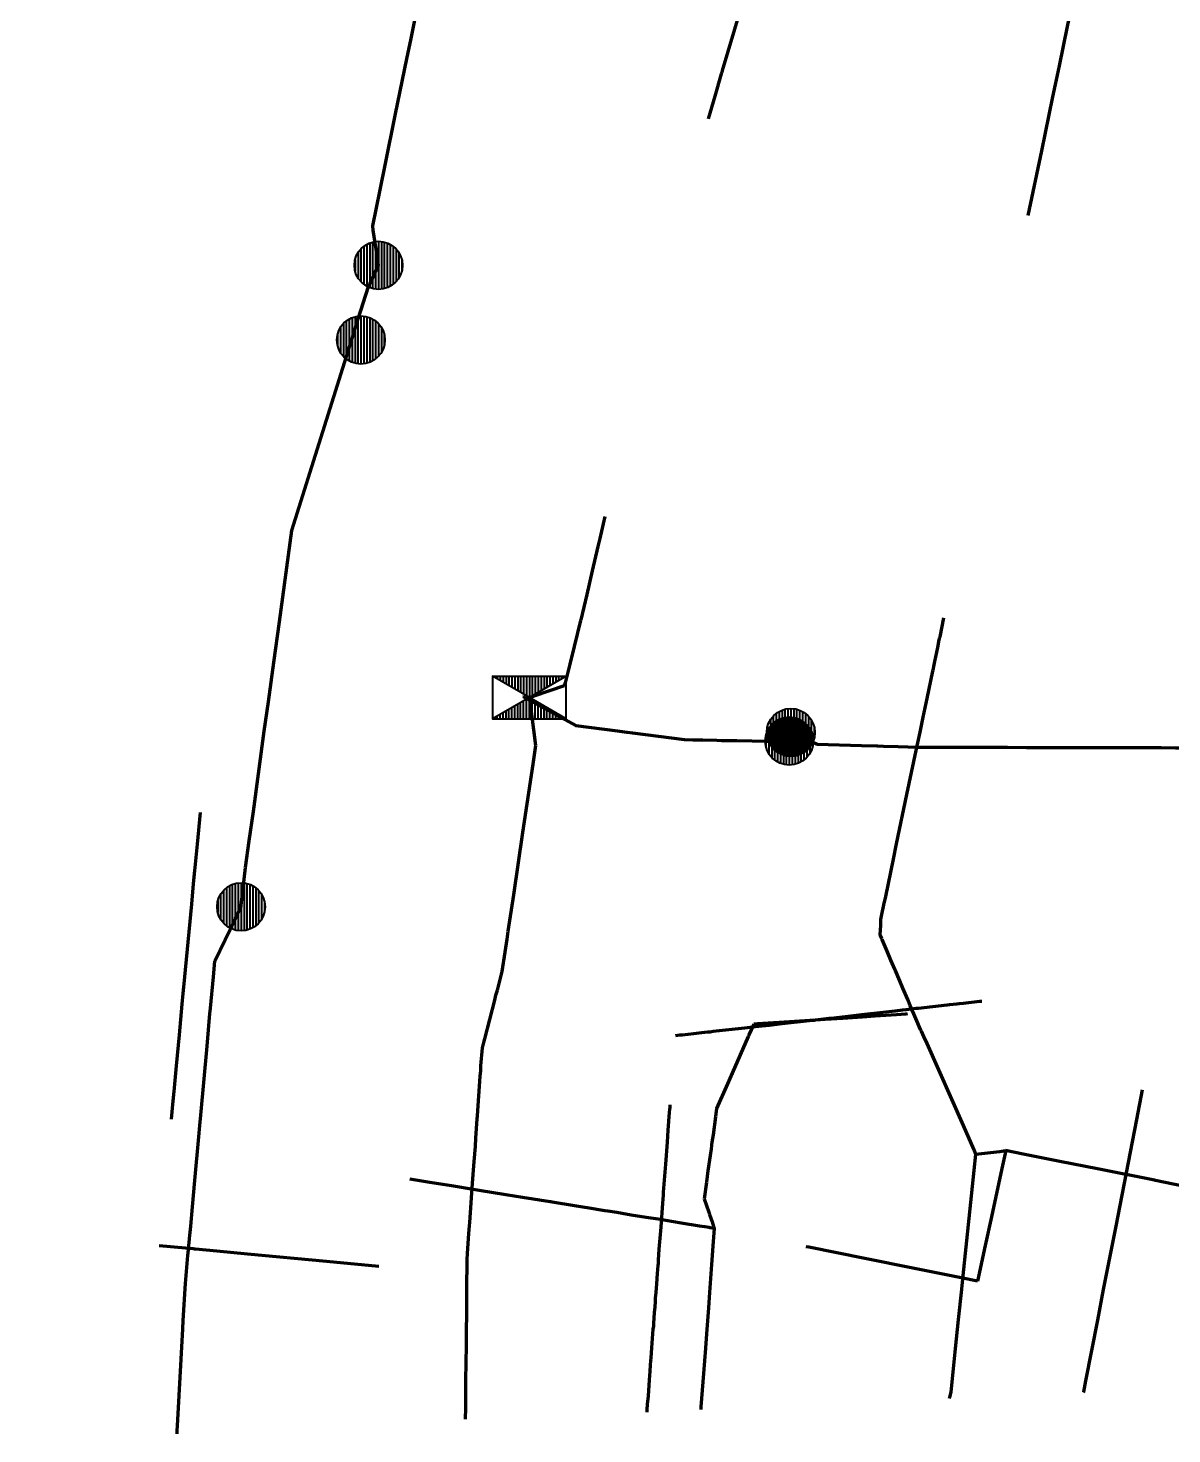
# Model space of a CAD drawing. Header units: metres. Extents: x 599858 to 604937, y 1147506 to 1148114.
# Drawn here: x 602531.9 to 602590.7, y 1147747.2 to 1147819.5 of the extents above; entities that cross this region are included whole.
import ezdxf

# ---------------------------------------------------------------- set-up
doc = ezdxf.new("R2010")
doc.units = ezdxf.units.M
doc.header["$MEASUREMENT"] = 0
doc.linetypes.add('DGN Style 5', pattern=[36.969413, 15.844034, -21.125379])
doc.linetypes.add('DGN Style 7', pattern=[105.626894, 47.532102, -21.125379, 15.844034, -21.125379])
for name, color, linetype, lineweight in [('TF_E_---_Mast-_2', 1, 'Continuous', 40), ('TF_E_---_Skab-_2', 1, 'Continuous', 40), ('TF_E_LS-_Kabl-_2', 1, 'DGN Style 7', 70), ('TF_K_RGN_Ledn-_2', 3, 'DGN Style 5', 70), ('TF_T_---_Kabl-_2', 5, 'DGN Style 5', 70)]:
    doc.layers.add(name, color=color, linetype=linetype, lineweight=lineweight)

# ---------------------------------------------------------------- blocks, each defined once
blk = doc.blocks.new('ESKAB')
at = {"layer": 'TF_E_---_Skab-_2'}
for p, q in [((-1.89878, 1.117269), (-1.89878, -1.090731)), ((1.87722, -1.090731), (1.87722, 1.117269))]:
    blk.add_line(p, q, dxfattribs=at)
at = {"layer": 'TF_E_---_Skab-_2', "flags": 128}
for points in [[(1.87722, 1.117269), (-0.01078, 0.013269), (-1.89878, 1.117269)], [(1.87722, -1.090731), (-0.01078, 0.013269), (-1.89878, -1.090731)]]:
    blk.add_lwpolyline(points, close=True, dxfattribs=at)
for points in [[(-1.81078, 1.117269), (-1.81078, 1.065811)], [(-1.66078, 1.117269), (-1.66078, 0.978099)], [(-1.51078, 1.117269), (-1.51078, 0.890388)], [(-1.36078, 1.117269), (-1.36078, 0.802676)], [(-1.21078, 1.117269), (-1.21078, 0.714964)], [(-1.06078, 1.117269), (-1.06078, 0.627252)], [(-0.91078, 1.117269), (-0.91078, 0.53954)], [(-0.76078, 1.117269), (-0.76078, 0.451828)], [(-0.61078, 1.117269), (-0.61078, 0.364116)], [(-0.46078, 1.117269), (-0.46078, 0.276404)], [(-0.31078, 1.117269), (-0.31078, 0.188693)], [(-0.16078, 1.117269), (-0.16078, 0.100981)], [(-0.01078, 1.117269), (-0.01078, 0.013269)], [(0.13922, 1.117269), (0.13922, 0.100981)], [(0.28922, 1.117269), (0.28922, 0.188693)], [(0.43922, 1.117269), (0.43922, 0.276404)], [(0.58922, 1.117269), (0.58922, 0.364116)], [(0.73922, 1.117269), (0.73922, 0.451828)], [(0.88922, 1.117269), (0.88922, 0.53954)], [(1.03922, 1.117269), (1.03922, 0.627252)], [(1.18922, 1.117269), (1.18922, 0.714964)], [(1.33922, 1.117269), (1.33922, 0.802676)], [(1.48922, 1.117269), (1.48922, 0.890388)], [(1.63922, 1.117269), (1.63922, 0.978099)], [(1.78922, 1.117269), (1.78922, 1.065811)], [(-0.01078, -1.090731), (-0.01078, 0.013269)], [(-1.21078, -1.090731), (-1.21078, -0.688426)], [(-1.06078, -1.090731), (-1.06078, -0.600714)], [(-0.91078, -1.090731), (-0.91078, -0.513002)], [(-0.76078, -1.090731), (-0.76078, -0.42529)], [(-0.61078, -1.090731), (-0.61078, -0.337579)], [(-0.46078, -1.090731), (-0.46078, -0.249867)], [(-0.31078, -1.090731), (-0.31078, -0.162155)], [(-0.16078, -1.090731), (-0.16078, -0.074443)], [(0.13922, -1.090731), (0.13922, -0.074443)], [(0.28922, -1.090731), (0.28922, -0.162155)], [(0.43922, -1.090731), (0.43922, -0.249867)], [(0.58922, -1.090731), (0.58922, -0.337579)], [(0.73922, -1.090731), (0.73922, -0.42529)], [(0.88922, -1.090731), (0.88922, -0.513002)], [(1.03922, -1.090731), (1.03922, -0.600714)], [(1.18922, -1.090731), (1.18922, -0.688426)], [(-1.81078, -1.090731), (-1.81078, -1.039273)], [(-1.66078, -1.090731), (-1.66078, -0.951562)], [(-1.51078, -1.090731), (-1.51078, -0.86385)], [(-1.36078, -1.090731), (-1.36078, -0.776138)], [(1.33922, -1.090731), (1.33922, -0.776138)], [(1.48922, -1.090731), (1.48922, -0.86385)], [(1.63922, -1.090731), (1.63922, -0.951562)], [(1.78922, -1.090731), (1.78922, -1.039273)]]:
    blk.add_lwpolyline(points, dxfattribs=at)
blk = doc.blocks.new('ELMAST')
at = {"layer": 'TF_E_---_Mast-_2', "flags": 128}
for points in [[(-0.9, 0.846798), (-0.9, 0), (-0.9, -0.846798)], [(-0.75, 0.982124), (-0.75, 0), (-0.75, -0.982124)], [(-0.6, 1.080309), (-0.6, 0), (-0.6, -1.080309)], [(-0.45, 1.150898), (-0.45, 0), (-0.45, -1.150898)], [(-0.3, 1.198777), (-0.3, 0), (-0.3, -1.198777)], [(-0.15, 1.226608), (-0.15, 0), (-0.15, -1.226608)], [(0, 1.235745), (0, 0), (0, -1.235745)], [(0.15, 1.226608), (0.15, 0), (0.15, -1.226608)], [(0.3, 1.198777), (0.3, 0), (0.3, -1.198777)], [(0.45, 1.150898), (0.45, 0), (0.45, -1.150898)], [(0.6, 1.080309), (0.6, 0), (0.6, -1.080309)], [(0.75, 0.982124), (0.75, 0), (0.75, -0.982124)], [(0.9, 0.846798), (0.9, 0), (0.9, -0.846798)], [(-1.2, 0.295071), (-1.2, 0), (-1.2, -0.295071)], [(-1.05, 0.651588), (-1.05, 0), (-1.05, -0.651588)], [(1.05, 0.651588), (1.05, 0), (1.05, -0.651588)], [(1.2, 0.295071), (1.2, 0), (1.2, -0.295071)]]:
    blk.add_lwpolyline(points, dxfattribs=at)
at = {"layer": 'TF_E_---_Mast-_2'}
blk.add_circle((0, 0), 1.235745, dxfattribs=at)
blk = doc.blocks.new('ELMAST_1')
at = {"layer": 'TF_E_---_Mast-_2', "flags": 128}
for points in [[(-0.9, 0.846798), (-0.9, 0), (-0.9, -0.846798)], [(-0.75, 0.982124), (-0.75, 0), (-0.75, -0.982124)], [(-0.6, 1.080309), (-0.6, 0), (-0.6, -1.080309)], [(-0.45, 1.150898), (-0.45, 0), (-0.45, -1.150898)], [(-0.3, 1.198777), (-0.3, 0), (-0.3, -1.198777)], [(-0.15, 1.226608), (-0.15, 0), (-0.15, -1.226608)], [(0, 1.235745), (0, 0), (0, -1.235745)], [(0.15, 1.226608), (0.15, 0), (0.15, -1.226608)], [(0.3, 1.198777), (0.3, 0), (0.3, -1.198777)], [(0.45, 1.150898), (0.45, 0), (0.45, -1.150898)], [(0.6, 1.080309), (0.6, 0), (0.6, -1.080309)], [(0.75, 0.982124), (0.75, 0), (0.75, -0.982124)], [(0.9, 0.846798), (0.9, 0), (0.9, -0.846798)], [(-1.2, 0.295071), (-1.2, 0), (-1.2, -0.295071)], [(-1.05, 0.651588), (-1.05, 0), (-1.05, -0.651588)], [(1.05, 0.651588), (1.05, 0), (1.05, -0.651588)], [(1.2, 0.295071), (1.2, 0), (1.2, -0.295071)]]:
    blk.add_lwpolyline(points, dxfattribs=at)
at = {"layer": 'TF_E_---_Mast-_2'}
blk.add_circle((0, 0), 1.235745, dxfattribs=at)
blk = doc.blocks.new('ELMAST_4')
at = {"layer": 'TF_E_---_Mast-_2', "flags": 128}
for points in [[(-0.9, 0.846798), (-0.9, 0), (-0.9, -0.846798)], [(-0.75, 0.982124), (-0.75, 0), (-0.75, -0.982124)], [(-0.6, 1.080309), (-0.6, 0), (-0.6, -1.080309)], [(-0.45, 1.150898), (-0.45, 0), (-0.45, -1.150898)], [(-0.3, 1.198777), (-0.3, 0), (-0.3, -1.198777)], [(-0.15, 1.226608), (-0.15, 0), (-0.15, -1.226608)], [(0, 1.235745), (0, 0), (0, -1.235745)], [(0.15, 1.226608), (0.15, 0), (0.15, -1.226608)], [(0.3, 1.198777), (0.3, 0), (0.3, -1.198777)], [(0.45, 1.150898), (0.45, 0), (0.45, -1.150898)], [(0.6, 1.080309), (0.6, 0), (0.6, -1.080309)], [(0.75, 0.982124), (0.75, 0), (0.75, -0.982124)], [(0.9, 0.846798), (0.9, 0), (0.9, -0.846798)], [(-1.2, 0.295071), (-1.2, 0), (-1.2, -0.295071)], [(-1.05, 0.651588), (-1.05, 0), (-1.05, -0.651588)], [(1.05, 0.651588), (1.05, 0), (1.05, -0.651588)], [(1.2, 0.295071), (1.2, 0), (1.2, -0.295071)]]:
    blk.add_lwpolyline(points, dxfattribs=at)
at = {"layer": 'TF_E_---_Mast-_2'}
blk.add_circle((0, 0), 1.235745, dxfattribs=at)
blk = doc.blocks.new('ELMAST_26')
at = {"layer": 'TF_E_---_Mast-_2', "flags": 128}
for points in [[(-0.9, 0.846798), (-0.9, 0), (-0.9, -0.846798)], [(-0.75, 0.982124), (-0.75, 0), (-0.75, -0.982124)], [(-0.6, 1.080309), (-0.6, 0), (-0.6, -1.080309)], [(-0.45, 1.150898), (-0.45, 0), (-0.45, -1.150898)], [(-0.3, 1.198777), (-0.3, 0), (-0.3, -1.198777)], [(-0.15, 1.226608), (-0.15, 0), (-0.15, -1.226608)], [(0, 1.235745), (0, 0), (0, -1.235745)], [(0.15, 1.226608), (0.15, 0), (0.15, -1.226608)], [(0.3, 1.198777), (0.3, 0), (0.3, -1.198777)], [(0.45, 1.150898), (0.45, 0), (0.45, -1.150898)], [(0.6, 1.080309), (0.6, 0), (0.6, -1.080309)], [(0.75, 0.982124), (0.75, 0), (0.75, -0.982124)], [(0.9, 0.846798), (0.9, 0), (0.9, -0.846798)], [(-1.2, 0.295071), (-1.2, 0), (-1.2, -0.295071)], [(-1.05, 0.651588), (-1.05, 0), (-1.05, -0.651588)], [(1.05, 0.651588), (1.05, 0), (1.05, -0.651588)], [(1.2, 0.295071), (1.2, 0), (1.2, -0.295071)]]:
    blk.add_lwpolyline(points, dxfattribs=at)
at = {"layer": 'TF_E_---_Mast-_2'}
blk.add_circle((0, 0), 1.235745, dxfattribs=at)
blk = doc.blocks.new('ELMAST_27')
at = {"layer": 'TF_E_---_Mast-_2', "flags": 128}
for points in [[(-0.9, 0.846798), (-0.9, 0), (-0.9, -0.846798)], [(-0.75, 0.982124), (-0.75, 0), (-0.75, -0.982124)], [(-0.6, 1.080309), (-0.6, 0), (-0.6, -1.080309)], [(-0.45, 1.150898), (-0.45, 0), (-0.45, -1.150898)], [(-0.3, 1.198777), (-0.3, 0), (-0.3, -1.198777)], [(-0.15, 1.226608), (-0.15, 0), (-0.15, -1.226608)], [(0, 1.235745), (0, 0), (0, -1.235745)], [(0.15, 1.226608), (0.15, 0), (0.15, -1.226608)], [(0.3, 1.198777), (0.3, 0), (0.3, -1.198777)], [(0.45, 1.150898), (0.45, 0), (0.45, -1.150898)], [(0.6, 1.080309), (0.6, 0), (0.6, -1.080309)], [(0.75, 0.982124), (0.75, 0), (0.75, -0.982124)], [(0.9, 0.846798), (0.9, 0), (0.9, -0.846798)], [(-1.2, 0.295071), (-1.2, 0), (-1.2, -0.295071)], [(-1.05, 0.651588), (-1.05, 0), (-1.05, -0.651588)], [(1.05, 0.651588), (1.05, 0), (1.05, -0.651588)], [(1.2, 0.295071), (1.2, 0), (1.2, -0.295071)]]:
    blk.add_lwpolyline(points, dxfattribs=at)
at = {"layer": 'TF_E_---_Mast-_2'}
blk.add_circle((0, 0), 1.235745, dxfattribs=at)

msp = doc.modelspace()

# ---------------------------------------------------------------- linework, layer by layer
at = {"layer": 'TF_E_LS-_Kabl-_2', "flags": 128}
for points in [[(602583.7, 1147859.2), (602583.58, 1147858.95), (602583.35, 1147858.44), (602583.22, 1147858.16), (602582.97, 1147857.61), (602582.43, 1147856.43), (602582.13, 1147855.77), (602581.62, 1147854.67), (602580.76, 1147852.79), (602580.68, 1147852.62), (602580.57, 1147852.37), (602579.620773, 1147850.298224), (602579.61, 1147850.28), (602579.56, 1147850.17), (602578.37, 1147847.43), (602578.15, 1147846.91), (602577.1, 1147844.51), (602577.05, 1147844.38), (602577, 1147844.26), (602576.550692, 1147843.231183), (602575.95, 1147841.69), (602575.8, 1147841.32), (602574.77, 1147838.72), (602574.493607, 1147837.99925), (602574.41, 1147837.77), (602574.36, 1147837.62), (602573.97, 1147836.53), (602573.89, 1147836.31), (602572.46, 1147832.28), (602572.45, 1147832.26), (602572.39, 1147832.09), (602570.64, 1147827.15), (602570.57, 1147826.97), (602569.838932, 1147824.909699), (602569.64, 1147824.23), (602569.61, 1147824.13), (602569.59, 1147824.05), (602568.56, 1147820.54), (602568.52, 1147820.4), (602567.6, 1147817.29), (602567.58, 1147817.19), (602567.55, 1147817.12), (602567.219967, 1147815.9784), (602566.61, 1147813.9), (602566.59, 1147813.83), (602565.06, 1147808.55), (602565, 1147808.34), (602564.32, 1147806.01), (602564.27, 1147805.84), (602564.076043, 1147805.202276), (602563.87, 1147804.3), (602563.83, 1147804.14), (602563.09, 1147800.94), (602563.08, 1147800.87), (602562.69, 1147799.21), (602562.08, 1147796.55), (602561.31, 1147793.25), (602561.21, 1147792.83), (602560.92, 1147791.59), (602560.64, 1147790.37), (602560.337204, 1147789.067459), (602560.33, 1147789.03), (602559.99, 1147787.69), (602559.77, 1147786.78), (602559.53, 1147785.83), (602559.488331, 1147785.666745), (602557.93, 1147785.14), (602557.81, 1147785.09), (602557.8, 1147785.09), (602557.75, 1147785.07), (602557.708228, 1147785.060114)], [(602549.95, 1147807.28), (602549.83, 1147808.12), (602549.68, 1147809.09), (602549.650731, 1147809.321406), (602550.03, 1147811.17), (602550.31, 1147812.52), (602550.81, 1147814.98), (602551.42, 1147817.98), (602551.6, 1147818.86), (602551.97, 1147820.65), (602552.17, 1147821.61), (602552.42, 1147822.85), (602552.77, 1147824.55), (602553.11, 1147826.23), (602553.5, 1147828.11), (602553.68, 1147829.02), (602553.92, 1147830.18), (602554.22, 1147831.63), (602554.7, 1147833.96), (602555.22, 1147836.53), (602555.66, 1147838.64), (602555.71, 1147838.93), (602555.819467, 1147839.438074), (602556.76, 1147840.77), (602556.814959, 1147840.853311)], [(602542.89, 1147774.32), (602542.9, 1147774.4), (602543.119494, 1147776.332321), (602543.31, 1147777.7), (602543.52, 1147779.22), (602544.08, 1147783.34), (602544.29, 1147784.85), (602544.57, 1147786.88), (602544.86, 1147788.97), (602545.497233, 1147793.65834), (602548.68, 1147803.79), (602548.91, 1147804.53), (602549.427477, 1147806.194623), (602549.51, 1147806.35), (602549.94541, 1147807.283609)], [(602557.36, 1147785.13), (602557.38, 1147785.12), (602557.59, 1147785), (602557.74, 1147784.92), (602560.086473, 1147783.64042), (602562.23, 1147783.36), (602562.71, 1147783.3), (602562.72, 1147783.3), (602562.86, 1147783.28), (602563, 1147783.26), (602565.66634, 1147782.912293), (602566.09, 1147782.9), (602566.31, 1147782.9), (602566.41, 1147782.9), (602566.61, 1147782.89), (602567.32, 1147782.88), (602567.56, 1147782.87), (602568, 1147782.87), (602568.05, 1147782.86), (602568.36, 1147782.86), (602569.901568, 1147782.827964), (602570.96, 1147783.22), (602571.124579, 1147783.275332)], [(602557.36, 1147785.13), (602557.38, 1147785.12), (602557.59, 1147785), (602557.74, 1147784.92), (602560.086462, 1147783.64043), (602562.23, 1147783.36), (602562.71, 1147783.3), (602562.72, 1147783.3), (602562.86, 1147783.28), (602563, 1147783.26), (602565.666326, 1147782.912268), (602566.09, 1147782.9), (602566.31, 1147782.9), (602566.41, 1147782.9), (602566.61, 1147782.89), (602567.32, 1147782.88), (602567.56, 1147782.87), (602568, 1147782.87), (602568.05, 1147782.86), (602568.36, 1147782.86), (602569.901597, 1147782.827965), (602570.96, 1147783.22), (602571.124538, 1147783.275367)], [(602554.42, 1147747.98), (602554.42, 1147748.04), (602554.43, 1147748.51), (602554.44, 1147749.61), (602554.44, 1147750.31), (602554.45, 1147750.55), (602554.46, 1147752.1), (602554.46, 1147752.32), (602554.48, 1147753.61), (602554.48, 1147754.15), (602554.48, 1147754.63), (602554.50174, 1147756.196512), (602554.52, 1147756.5), (602554.59, 1147757.52), (602554.62, 1147757.92), (602554.64, 1147758.1), (602554.78, 1147760.12), (602554.86, 1147761.23), (602554.92, 1147762), (602554.95, 1147762.42), (602555.02, 1147763.42), (602555.03, 1147763.57), (602555.17, 1147765.61), (602555.2, 1147765.91), (602555.2, 1147765.95), (602555.21, 1147766.15), (602555.281566, 1147767.071164), (602555.35, 1147767.34), (602555.4, 1147767.53), (602555.92, 1147769.52), (602555.98, 1147769.78), (602556.05, 1147770.03), (602556.21, 1147770.65), (602556.298437, 1147770.993823), (602556.45, 1147771.98), (602556.55, 1147772.66), (602556.61, 1147773.07), (602556.89, 1147774.94), (602557.36, 1147778.13), (602557.89, 1147781.64), (602558.01, 1147782.49), (602558.031649, 1147782.600554), (602557.73, 1147784.89), (602557.71, 1147785.05), (602557.708234, 1147785.060158)], [(602554.42, 1147747.98), (602554.42, 1147748.04), (602554.43, 1147748.51), (602554.44, 1147749.61), (602554.44, 1147750.31), (602554.45, 1147750.55), (602554.46, 1147752.1), (602554.46, 1147752.32), (602554.48, 1147753.61), (602554.48, 1147754.15), (602554.48, 1147754.63), (602554.501777, 1147756.196535), (602554.52, 1147756.5), (602554.59, 1147757.52), (602554.62, 1147757.92), (602554.64, 1147758.1), (602554.78, 1147760.12), (602554.86, 1147761.23), (602554.92, 1147762), (602554.95, 1147762.42), (602555.02, 1147763.42), (602555.03, 1147763.57), (602555.17, 1147765.61), (602555.2, 1147765.91), (602555.2, 1147765.95), (602555.21, 1147766.15), (602555.281559, 1147767.071144), (602555.35, 1147767.34), (602555.4, 1147767.53), (602555.92, 1147769.52), (602555.98, 1147769.78), (602556.05, 1147770.03), (602556.21, 1147770.65), (602556.29846, 1147770.993876), (602556.45, 1147771.98), (602556.55, 1147772.66), (602556.61, 1147773.07), (602556.89, 1147774.94), (602557.36, 1147778.13), (602557.89, 1147781.64), (602558.01, 1147782.49), (602558.031621, 1147782.600547), (602557.73, 1147784.89), (602557.71, 1147785.05), (602557.708228, 1147785.060114)], [(602601.02, 1147783.07), (602599.84, 1147782.67), (602599.189511, 1147782.445399), (602598.37, 1147782.45), (602598.19, 1147782.45), (602597.8, 1147782.45), (602594.91, 1147782.46), (602593.6, 1147782.47), (602593.2, 1147782.47), (602592.22, 1147782.47), (602591.18, 1147782.47), (602590.88, 1147782.47), (602590.14, 1147782.48), (602588.08, 1147782.48), (602587.68, 1147782.48), (602587.21, 1147782.48), (602586.9, 1147782.48), (602584.16, 1147782.49), (602583.46, 1147782.49), (602583.23, 1147782.49), (602582.26, 1147782.5), (602581.42, 1147782.5), (602580.68, 1147782.5), (602578.09, 1147782.51), (602578.07, 1147782.51), (602577.638453, 1147782.512351), (602576.64, 1147782.54), (602575.89, 1147782.56), (602575.6, 1147782.57), (602575.55, 1147782.57), (602574.76, 1147782.59), (602572.479679, 1147782.660313), (602572.22, 1147782.78), (602571.088258, 1147783.276602)], [(602601.02, 1147783.07), (602599.84, 1147782.67), (602599.189515, 1147782.445431), (602598.37, 1147782.45), (602598.19, 1147782.45), (602597.8, 1147782.45), (602594.91, 1147782.46), (602593.6, 1147782.47), (602593.2, 1147782.47), (602592.22, 1147782.47), (602591.18, 1147782.47), (602590.88, 1147782.47), (602590.14, 1147782.48), (602588.08, 1147782.48), (602587.68, 1147782.48), (602587.21, 1147782.48), (602586.9, 1147782.48), (602584.16, 1147782.49), (602583.46, 1147782.49), (602583.23, 1147782.49), (602582.26, 1147782.5), (602581.42, 1147782.5), (602580.68, 1147782.5), (602578.09, 1147782.51), (602578.07, 1147782.51), (602577.638406, 1147782.512315), (602576.64, 1147782.54), (602575.89, 1147782.56), (602575.6, 1147782.57), (602575.55, 1147782.57), (602574.76, 1147782.59), (602572.479633, 1147782.660311), (602572.22, 1147782.78), (602571.088278, 1147783.276632)], [(602539.6, 1147747.23), (602539.61, 1147747.31), (602539.61, 1147747.41), (602539.62, 1147747.64), (602539.9, 1147752.63), (602539.92, 1147753.05), (602540.033896, 1147754.953012), (602540.16, 1147756.39), (602540.19, 1147756.71), (602540.26, 1147757.44), (602540.3, 1147757.91), (602540.39, 1147758.9), (602540.51, 1147760.26), (602540.72, 1147762.49), (602540.77, 1147763.07), (602540.82, 1147763.61), (602541.14, 1147767.15), (602541.29, 1147768.83), (602541.32, 1147769.1), (602541.47, 1147770.72), (602541.53532, 1147771.517375), (602542.6, 1147773.72), (602542.71, 1147773.95), (602542.887887, 1147774.317787)], [(602539.6, 1147747.23), (602539.61, 1147747.31), (602539.61, 1147747.41), (602539.62, 1147747.64), (602539.9, 1147752.63), (602539.92, 1147753.05), (602540.033902, 1147754.95303), (602540.16, 1147756.39), (602540.19, 1147756.71), (602540.26, 1147757.44), (602540.3, 1147757.91), (602540.39, 1147758.9), (602540.51, 1147760.26), (602540.72, 1147762.49), (602540.77, 1147763.07), (602540.82, 1147763.61), (602541.14, 1147767.15), (602541.29, 1147768.83), (602541.32, 1147769.1), (602541.47, 1147770.72), (602541.535384, 1147771.51737), (602542.6, 1147773.72), (602542.71, 1147773.95), (602542.887894, 1147774.317757)]]:
    msp.add_lwpolyline(points, dxfattribs=at)
at = {"layer": 'TF_K_RGN_Ledn-_2', "flags": 128}
for points in [[(602540.78, 1147779.17), (602540.63, 1147777.54), (602540.5, 1147776.17), (602540.43, 1147775.5), (602540.34, 1147774.46), (602539.93, 1147770.18), (602539.9, 1147769.86), (602539.85, 1147769.32), (602539.7, 1147767.74), (602539.55, 1147766.14), (602539.43, 1147764.82), (602539.36, 1147764.15), (602539.21, 1147762.51), (602539.19, 1147762.31), (602538.98, 1147760.01), (602538.9, 1147759.21), (602538.71, 1147757.25), (602538.51, 1147755.08), (602538.31, 1147752.97), (602537.91, 1147748.7), (602537.86, 1147748.14), (602537.83, 1147747.88), (602537.77, 1147747.27), (602537.77, 1147747.25), (602537.77, 1147747.23)], [(602565.2, 1147767.7), (602565.43, 1147767.73), (602565.56, 1147767.74), (602566.15, 1147767.81), (602566.56, 1147767.85), (602566.87, 1147767.89), (602566.98, 1147767.9), (602567.13, 1147767.92), (602568.77, 1147768.1), (602569.31, 1147768.16), (602570.02, 1147768.24), (602570.4, 1147768.29), (602570.53, 1147768.3), (602572.08, 1147768.48), (602572.31, 1147768.5), (602572.4, 1147768.51), (602572.41, 1147768.51), (602573.09, 1147768.59), (602573.19, 1147768.6), (602573.93, 1147768.68), (602574.78, 1147768.78), (602575.86, 1147768.9), (602576.48, 1147768.97), (602576.86, 1147769.02), (602577.05, 1147769.04), (602577.57, 1147769.1), (602577.63, 1147769.1), (602577.68, 1147769.11), (602579.16, 1147769.28), (602579.28, 1147769.29), (602579.65, 1147769.33), (602579.77, 1147769.34), (602579.99, 1147769.37), (602580.84, 1147769.46), (602581.12, 1147769.5), (602581.27, 1147769.51), (602581.33, 1147769.52), (602581.57, 1147769.55), (602582.1, 1147769.61), (602582.2, 1147769.62), (602582.5, 1147769.65), (602582.64, 1147769.67), (602583.25, 1147769.74), (602583.91, 1147769.81), (602583.97, 1147769.82), (602583.99, 1147769.82), (602584.49, 1147769.88), (602584.98, 1147769.93), (602585.04, 1147769.94), (602585.32, 1147769.97), (602585.73, 1147770.02), (602586.07, 1147770.05), (602586.75, 1147770.13), (602586.82, 1147770.14), (602586.88, 1147770.15), (602587.08, 1147770.17), (602587.33, 1147770.2), (602588.94, 1147770.38), (602589.39, 1147770.43), (602589.99, 1147770.5), (602590.08, 1147770.51), (602590.277287, 1147770.534747)], [(602586.16, 1147749.36), (602586.17, 1147749.39), (602586.28, 1147749.96), (602586.89, 1147753.07), (602587.19, 1147754.65), (602587.83, 1147757.91), (602588.57, 1147761.71), (602588.89, 1147763.38), (602589.81, 1147768.1), (602589.91, 1147768.65), (602590, 1147769.1), (602590.05, 1147769.33), (602590.09, 1147769.56), (602590.09, 1147769.57), (602590.1, 1147769.6), (602590.22, 1147770.21), (602590.23, 1147770.28), (602590.26, 1147770.42), (602590.277287, 1147770.534747)], [(602563.74, 1147748.35), (602563.75, 1147748.47), (602563.77, 1147748.76), (602563.81, 1147749.19), (602563.87, 1147749.99), (602563.87, 1147750.03), (602563.88, 1147750.2), (602563.92, 1147750.75), (602563.94, 1147751.02), (602563.95, 1147751.07), (602563.95, 1147751.14), (602563.99, 1147751.65), (602564.06, 1147752.62), (602564.08, 1147752.76), (602564.09, 1147752.9), (602564.13, 1147753.46), (602564.15, 1147753.76), (602564.17, 1147754.02), (602564.18, 1147754.22), (602564.21, 1147754.5), (602564.24, 1147754.94), (602564.28, 1147755.47), (602564.31, 1147755.88), (602564.32, 1147755.99), (602564.33, 1147756.16), (602564.37, 1147756.72), (602564.44, 1147757.66), (602564.46, 1147757.86), (602564.55, 1147759.09), (602564.58, 1147759.49), (602564.59, 1147759.54), (602564.59, 1147759.65), (602564.64, 1147760.27), (602564.7, 1147761.09), (602564.79, 1147762.22), (602564.83, 1147762.83), (602564.9, 1147763.75), (602564.91, 1147763.91), (602564.92, 1147763.98), (602564.97, 1147764.59), (602565.13, 1147766.83), (602565.14, 1147766.92), (602565.14, 1147766.97), (602565.17, 1147767.24), (602565.195821, 1147767.704108)], [(602549.96, 1147755.84), (602547.28, 1147756.09), (602543.22, 1147756.47), (602541.64, 1147756.62), (602540.55, 1147756.72), (602540.5, 1147756.73), (602540.42, 1147756.74), (602540.03, 1147756.77), (602538.682725, 1147756.899542)]]:
    msp.add_lwpolyline(points, dxfattribs=at)
at = {"layer": 'TF_T_---_Kabl-_2'}
msp.add_line((602583.06, 1147761.61), (602582.1552, 1147761.789025), dxfattribs=at)
at = {"layer": 'TF_T_---_Kabl-_2', "flags": 128}
for points in [[(602575.75, 1147773.66), (602575.8, 1147773.92), (602575.91, 1147774.41), (602576, 1147774.84), (602576.4, 1147776.77), (602576.56, 1147777.55), (602577.09, 1147780.09), (602577.57, 1147782.35), (602577.65, 1147782.75), (602577.76, 1147783.29), (602577.93, 1147784.07), (602578.12, 1147785.02), (602578.42, 1147786.42), (602578.43, 1147786.48), (602578.49, 1147786.75), (602578.52, 1147786.92), (602578.67, 1147787.65), (602578.75, 1147788.04), (602578.78, 1147788.15), (602578.79, 1147788.19), (602579.01, 1147789.29), (602579.12, 1147789.79), (602579.18, 1147790.06), (602579.22, 1147790.27), (602579.25, 1147790.39), (602579.33, 1147790.78), (602579.38, 1147791.05), (602579.4, 1147791.12), (602579.57, 1147791.95), (602579.59, 1147792.02), (602579.7, 1147792.57), (602579.79, 1147792.99), (602579.8, 1147793.06), (602579.94, 1147793.72), (602579.96, 1147793.82), (602579.98, 1147793.91), (602580.27, 1147795.28), (602580.33, 1147795.58), (602580.41, 1147795.97), (602580.61, 1147796.92), (602580.63, 1147797), (602580.64, 1147797.07), (602580.72, 1147797.43), (602581.13, 1147799.4), (602581.31, 1147800.28), (602581.32, 1147800.33), (602581.39, 1147800.65), (602581.53, 1147801.33), (602581.6, 1147801.68), (602581.71, 1147802.18), (602581.82, 1147802.72), (602581.94, 1147803.31), (602582, 1147803.55), (602582.28, 1147804.93), (602582.48, 1147805.88), (602582.62, 1147806.56), (602582.88, 1147807.77), (602583.18, 1147809.23), (602584.01, 1147813.17), (602584.58, 1147815.94), (602584.72, 1147816.58), (602584.92, 1147817.54), (602585.34, 1147819.56), (602585.61, 1147820.84), (602585.7, 1147821.28), (602585.77, 1147821.63), (602585.86, 1147822.07), (602585.93, 1147822.37), (602586.31, 1147824.22), (602586.46, 1147824.94), (602586.8, 1147826.56), (602586.85, 1147826.81), (602586.88, 1147826.93), (602586.98, 1147827.43), (602588.1, 1147832.74), (602588.317744, 1147833.821567), (602588.95, 1147836.61), (602588.98, 1147836.74), (602588.99, 1147836.8), (602589, 1147836.85), (602589.15, 1147837.52), (602589.23, 1147837.88), (602589.25, 1147837.95), (602589.36, 1147838.42), (602589.58, 1147839.39), (602589.63, 1147839.64), (602589.65, 1147839.71), (602589.81, 1147840.42), (602589.98, 1147841.18), (602590.08, 1147841.65), (602590.23, 1147842.28), (602590.27, 1147842.46), (602590.3, 1147842.62), (602590.48, 1147843.39), (602590.56, 1147843.77), (602590.74, 1147844.57), (602590.8, 1147844.81), (602590.87, 1147845.13), (602590.89, 1147845.21), (602591.06, 1147845.99), (602591.39, 1147847.43), (602591.67, 1147848.66), (602591.73, 1147848.94), (602591.74, 1147848.99), (602591.83, 1147849.4), (602591.86, 1147849.55), (602592.26, 1147851.28), (602592.27, 1147851.34), (602592.34, 1147851.64), (602592.35, 1147851.69), (602592.37, 1147851.79), (602592.42, 1147851.99), (602592.42, 1147852), (602592.44, 1147852.08), (602592.68, 1147853.18), (602593, 1147854.58), (602593.09, 1147855), (602593.21, 1147855.53), (602593.53, 1147856.93), (602593.64, 1147857.42), (602593.74, 1147857.85), (602593.99, 1147858.99), (602594.31, 1147860.39), (602594.89, 1147862.97), (602595.4, 1147865.24), (602595.61, 1147866.14), (602595.79, 1147866.96), (602595.87, 1147867.3), (602596.19, 1147868.75), (602596.41, 1147869.72), (602596.56, 1147870.37), (602596.74, 1147871.19), (602596.76, 1147871.26), (602596.79, 1147871.38), (602596.92, 1147871.98), (602597.05, 1147872.55), (602597.08, 1147872.68), (602597.13, 1147872.88), (602597.41, 1147874.13), (602598.3, 1147878.08), (602598.93, 1147880.89), (602599.19, 1147882.04), (602599.59, 1147883.8), (602599.85, 1147884.95), (602600.38, 1147887.31), (602600.56, 1147888.14), (602600.95, 1147889.86), (602600.96, 1147889.89), (602601.11, 1147890.57), (602601.15, 1147890.73), (602601.18, 1147890.85), (602601.72, 1147893.25), (602601.77, 1147893.51), (602601.91, 1147894.12), (602602.04, 1147894.7), (602602.2, 1147895.4), (602602.22, 1147895.46), (602602.23, 1147895.55)], [(602580.63, 1147761.61), (602580.52, 1147761.86), (602579.99, 1147763.07), (602578.12, 1147767.29), (602577.96, 1147767.65), (602577.84, 1147767.92), (602577.82, 1147767.95), (602577.79, 1147768.01), (602577.54, 1147768.58), (602577.439127, 1147768.810946), (602577.36, 1147769.01), (602577.26, 1147769.24), (602577.13, 1147769.55), (602576.88, 1147770.14), (602576.72, 1147770.51), (602576.48, 1147771.08), (602576.47, 1147771.11), (602576.27, 1147771.58), (602576.08, 1147772.04), (602576.02, 1147772.16), (602575.82, 1147772.64), (602575.81, 1147772.67), (602575.8, 1147772.68), (602575.8, 1147772.69), (602575.718735, 1147772.882134), (602575.74, 1147773.38), (602575.749571, 1147773.661523)], [(602577.12, 1147768.81), (602577.04, 1147768.8), (602576.55, 1147768.77), (602575.45, 1147768.7), (602574.8, 1147768.65), (602573.79, 1147768.58), (602573.2, 1147768.54), (602573.12, 1147768.54), (602572.41, 1147768.49), (602572.4, 1147768.49), (602572.33, 1147768.48), (602572.27221, 1147768.48496)], [(602572.27, 1147768.48), (602572.1, 1147768.47), (602570.52, 1147768.37), (602570.29, 1147768.36), (602570.24, 1147768.35), (602569.42, 1147768.3), (602569.221941, 1147768.285393), (602568.97, 1147767.73), (602568.96, 1147767.71), (602568.96, 1147767.7), (602568.96, 1147767.69), (602568.94, 1147767.66), (602568.11, 1147765.77), (602567.87, 1147765.22), (602567.308961, 1147763.947638), (602567.25, 1147763.52), (602567.13, 1147762.6), (602567.07, 1147762.22), (602567.05, 1147762.06), (602567.03, 1147761.87), (602567, 1147761.66), (602566.98, 1147761.53), (602566.87, 1147760.74), (602566.8, 1147760.17), (602566.675086, 1147759.30908), (602566.91, 1147758.63), (602566.95, 1147758.5), (602567.08, 1147758.12), (602567.16, 1147757.89), (602567.185339, 1147757.787721)], [(602567.19, 1147757.79), (602566.98, 1147757.82), (602566.93, 1147757.83), (602566.71, 1147757.87), (602566.43, 1147757.91), (602565.49, 1147758.06), (602564.31, 1147758.26), (602563.82, 1147758.34), (602563.02, 1147758.46), (602562.74, 1147758.51), (602562.18, 1147758.6), (602561.73, 1147758.67), (602561.58, 1147758.7), (602560.67, 1147758.84), (602560.54, 1147758.87), (602560.45, 1147758.88), (602560.01, 1147758.95), (602558.87, 1147759.13), (602558.79, 1147759.15), (602558.77, 1147759.15), (602558.76, 1147759.15), (602557.34, 1147759.38), (602556.49, 1147759.52), (602556.17, 1147759.57), (602556.06, 1147759.59), (602554.91, 1147759.77), (602553.69, 1147759.97), (602552.58, 1147760.15), (602550.61, 1147760.47), (602548.07, 1147760.88), (602547.4, 1147760.99), (602546.71, 1147761.1), (602542.26, 1147761.82), (602541.91, 1147761.87), (602540.2, 1147762.15), (602539.2, 1147762.31), (602538.1, 1147762.49), (602536.87, 1147762.69), (602536.57, 1147762.74), (602536.12, 1147762.81), (602535.81, 1147762.86), (602535.42, 1147762.92), (602532.87, 1147763.33), (602532.78, 1147763.35), (602532.77, 1147763.35), (602532.72, 1147763.36), (602527.81, 1147764.15), (602527.07, 1147764.27), (602525.36, 1147764.55), (602523.73, 1147764.81), (602522.54, 1147765), (602521.64, 1147765.15), (602521.571088, 1147765.156777)], [(602582.16, 1147761.79), (602581.96, 1147760.86), (602581.43, 1147758.39), (602581.11, 1147756.91), (602580.718869, 1147755.080577), (602579.88, 1147755.25), (602577.39, 1147755.75), (602574.93, 1147756.24), (602572.05, 1147756.82), (602570.6, 1147757.11), (602568.83, 1147757.46), (602567.31, 1147757.77), (602567.185339, 1147757.787721)], [(602579.9, 1147754.66), (602579.98, 1147755.37), (602580.28, 1147758.32), (602580.626903, 1147761.609304)], [(602580.63, 1147761.61), (602581.86, 1147761.75), (602582.1552, 1147761.789025)], [(602589.8, 1147760.27), (602586.87, 1147760.85), (602584.95, 1147761.23), (602583.058952, 1147761.613159)], [(602600.57, 1147758), (602599.95, 1147758.13), (602597.23, 1147758.7), (602593.22, 1147759.55), (602591.76, 1147759.86), (602589.85, 1147760.26), (602589.800934, 1147760.265571)], [(602567.19, 1147757.79), (602567.14, 1147757.12), (602567.05, 1147755.93), (602566.95, 1147754.5), (602566.89, 1147753.71), (602566.82, 1147752.81), (602566.79, 1147752.38), (602566.74, 1147751.63), (602566.64, 1147750.34), (602566.54, 1147749.04), (602566.51, 1147748.62), (602566.5, 1147748.49)], [(602579.28, 1147749.04), (602579.3, 1147749.12), (602579.352444, 1147749.380152), (602579.58, 1147751.62), (602579.74, 1147753.11), (602579.901706, 1147754.662557)]]:
    msp.add_lwpolyline(points, dxfattribs=at)

# ---------------------------------------------------------------- block references
at = {"layer": 'TF_E_---_Mast-_2'}
for name, p in [('ELMAST_4', (602549.945425, 1147807.28361)), ('ELMAST', (602549.043068, 1147803.448049)), ('ELMAST_1', (602571.124579, 1147783.275332)), ('ELMAST_27', (602571.04401, 1147782.837392)), ('ELMAST_26', (602542.887887, 1147774.317787)), ('ELMAST', (602542.887887, 1147774.317773))]:
    msp.add_blockref(name, p, dxfattribs=at)
at = {"layer": 'TF_E_---_Skab-_2'}
msp.add_blockref('ESKAB', (602557.708228, 1147785.060114), dxfattribs=at)

doc.saveas('drawing.dxf')
